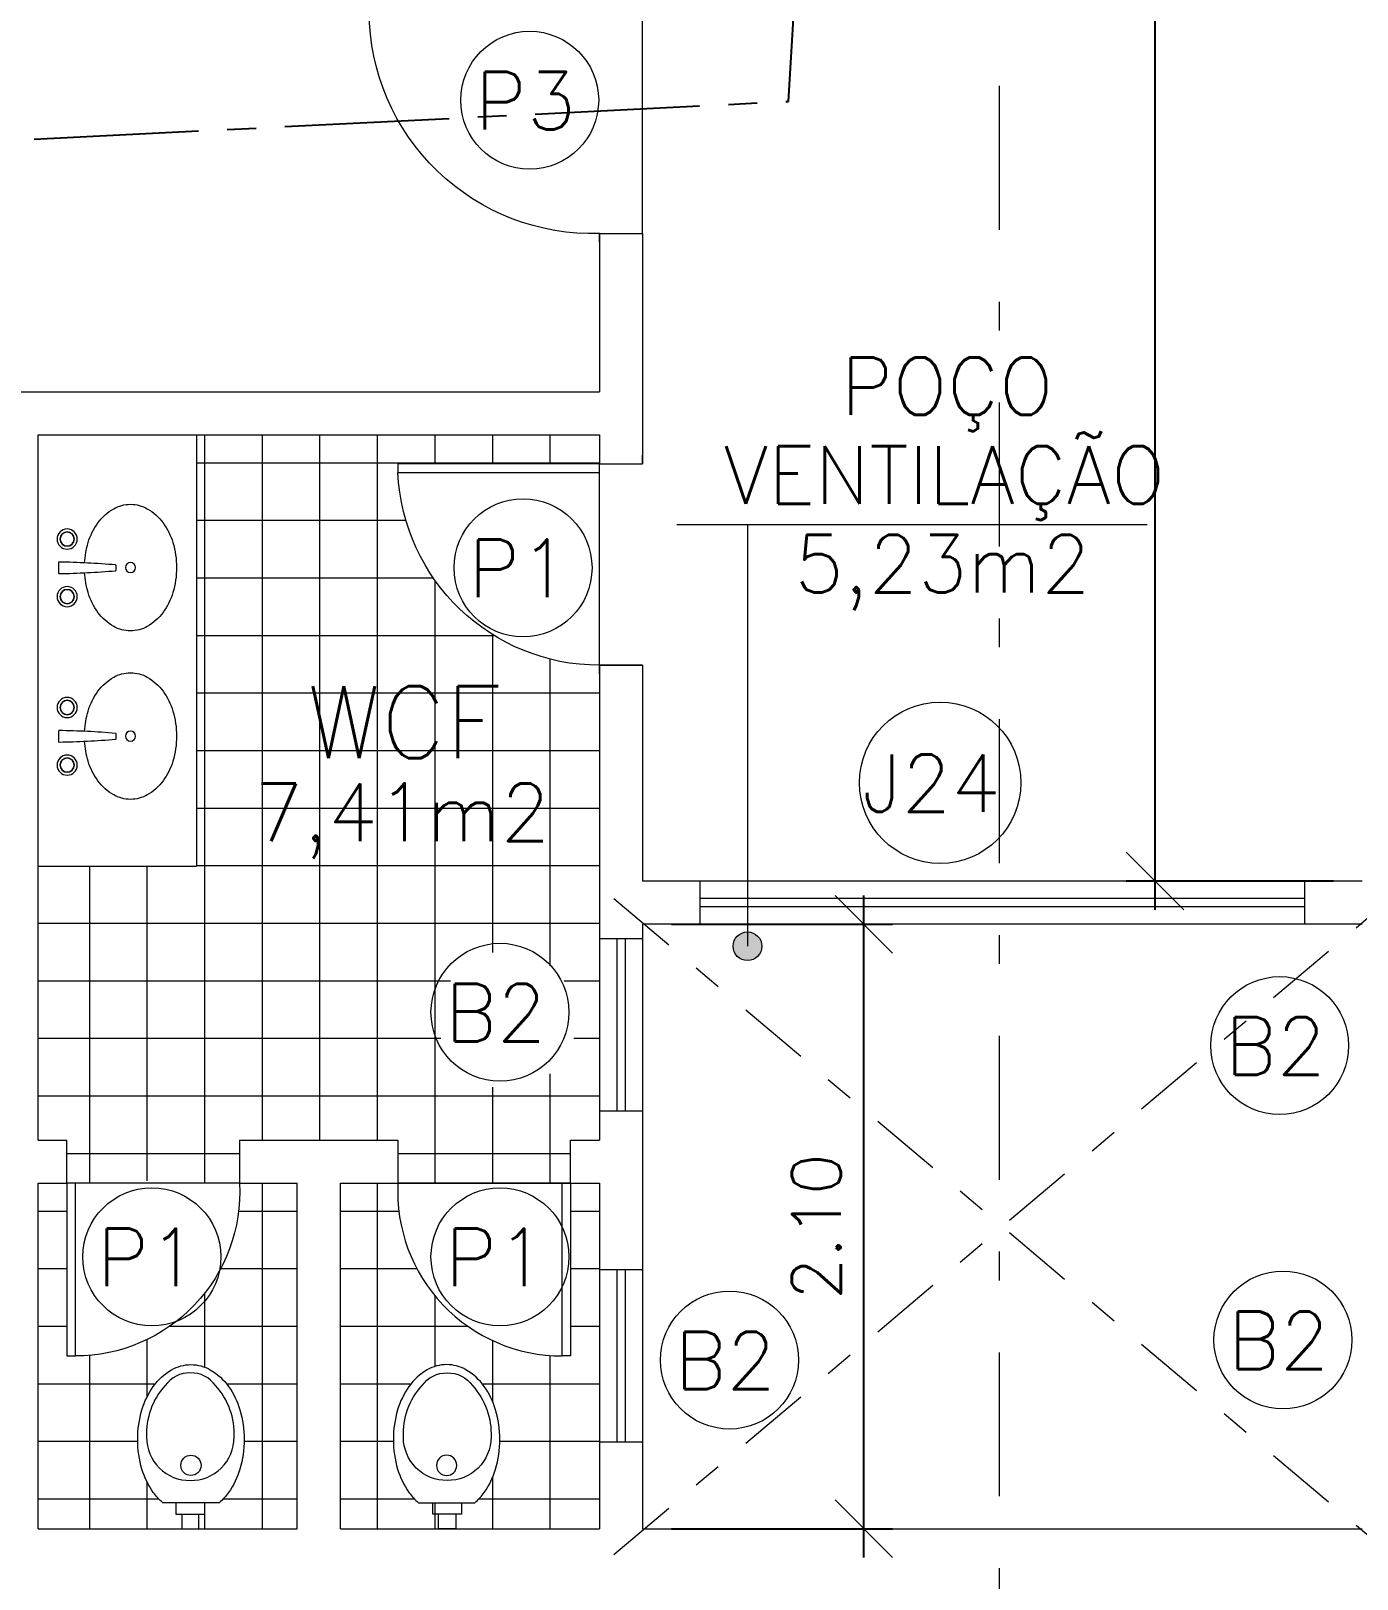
# Model space of a CAD drawing. Header units: millimetres. Extents: x 521 to 1055, y 261 to 520.
# Drawn here: x 604.94 to 609.54, y 374.32 to 379.7 of the extents above; entities that cross this region are included whole.
import ezdxf
from ezdxf.enums import TextEntityAlignment as Align

# ---------------------------------------------------------------- set-up
doc = ezdxf.new("R2010")
doc.units = ezdxf.units.MM
for name, pattern in [('CENTER2', [28.575000000000003, 19.05, -3.175, 3.175, -3.175]), ('CONTINU', [0]), ('DASHDOT', [1, 0.5, -0.25, 0, -0.25]), ('DASHDOTX2', [2, 1, -0.5, 0, -0.5])]:
    doc.linetypes.add(name, pattern=pattern)
doc.layers.add('0.1', color=8, linetype='Continuous', lineweight=13)
doc.layers.add('ppci', color=8, linetype='Continuous')
doc.styles.add('ROMANS', font='romans')
doc.styles.get("Standard").update_dxf_attribs({"font": 'romans.shx'})
doc.dimstyles.new('Fares Eng - 50', dxfattribs={"dimscale": 2, "dimtxt": 0.085, "dimasz": 0.1, "dimexe": 0.05, "dimexo": 0.05, "dimgap": 0.04, "dimtad": 1, "dimzin": 4, "dimdsep": 46, "dimtxsty": 'ROMANS', "dimblk1": 'OBLIQUE', "dimblk2": 'OBLIQUE', "dimsah": 1, "dimcen": 0.05, "dimdle": 0.05, "dimclrd": 8, "dimclre": 8, "dimclrt": 8, "dimaunit": 1, "dimadec": 0, "dimazin": 0, "dimtfac": 1, "dimtix": 1, "dimtmove": 2, "dimatfit": 0, "dimldrblk": 'OPEN90', "dimfxl": 1, "dimtolj": 1, "dimtzin": 0, "dimarcsym": 0})
pattern_1 = [(0, (-267.8595714196266, 0), (0, 0.2), []), (90, (-267.8595714196266, 0), (-0.2, 1.224606353822377e-17), [])]

# ---------------------------------------------------------------- blocks, each defined once
blk = doc.blocks.new('Cuba')
blk.add_lwpolyline([(0.0007964035890972809, 0.05000000000001137), (-0.007366352336667308, 0.0499999999999925, -0.3896877516864198), (-0.009359223717736526, 0.05183128823838757, -0.01723366479288366), (-0.01917277886242666, 0.247968944425077, -0.4187690770508936), (-0.01717301998914593, 0.25), (0.0007964035890972809, 0.25), (0.01876582716733935, 0.25, -0.4187690770508931), (0.02076558604062009, 0.247968944425077, -0.01723366479288366), (0.01095203089593292, 0.05183128823840271, -0.3896877516864196), (0.008959159514862449, 0.0499999999999925)], format="xyb", close=True)
blk.add_lwpolyline([(-0.01642655458466891, 0.1595521582631534, 0.05959206038068896), (-0.08696014067280601, 0.1471861917011097, 0.08424761497446774), (-0.1555634918610417, 0.1131370849898587, 0.1064685849763624), (-0.2045356555467384, 0.05839934548953352, 0.1301586401875859), (-0.2200000000000006, 0, 0.1301586401875893), (-0.2045356555467384, -0.05839934548953352, 0.1064685849763587), (-0.1555634918610417, -0.1131370849898303, 0.08424761497446792), (-0.08696014067280829, -0.1471861917010813, 0.07328068524213961), (0, -0.1599999999999966, 0.0732806852421363), (0.08696014067280601, -0.1471861917010813, 0.0842476149744677), (0.15556349186104, -0.1131370849898303, 0.1064685849763671), (0.2045356555467367, -0.05839934548950509, 0.1301586401875963), (0.2199999999999989, 0, 0.1301586401875876), (0.2045356555467367, 0.05839934548953352, 0.1064685849763547), (0.15556349186104, 0.1131370849898587, 0.08424761497446004), (0.08696014067280829, 0.1471861917011097, 0.05826802056709933), (0.01801512440569979, 0.1594612693903912, 0.07328068524213464)], format="xyb")
for centre, radius in [((-0.09920359641090386, 0.2199999999999989), 0.035), ((0.1007964035890973, 0.2199999999999989), 0.035), ((0, 0), 0.0175)]:
    blk.add_circle(centre, radius)
at = {"color": 8}
for centre, radius in [((-0.09920359641090386, 0.2199999999999989), 0.025), ((-0.09920359641090386, 0.2199999999999989), 0.024), ((0.1007964035890973, 0.2199999999999989), 0.025), ((0.1007964035890973, 0.2199999999999989), 0.024)]:
    blk.add_circle(centre, radius, dxfattribs=at)
blk = doc.blocks.new('P60')
at = {"color": 252}
blk.add_lwpolyline([(-0.6000000000000227, 0.05960000000008298), (0, 0.05960000000008298), (0, 0.03000000000000114), (-0.6000000000000227, 0.03000000000000114)], close=True, dxfattribs=at)
at = {"color": 8}
blk.add_arc((-0.02886986666674457, 0.05960000000008306), 0.5711301333332781, 87.10253993610587, 180, dxfattribs=at)
blk = doc.blocks.new('Vaso')
for points in [[(0.02999999999997272, -0.04999999999995453), (0.02999999999997272, 0), (-0.02999999999997272, 0), (-0.02999999999997272, -0.04999999999995453)], [(0.04999999999995453, -0.09000000000014552), (0.04999999999995453, -0.04999999999995453), (-0.04999999999995453, -0.04999999999995453), (-0.04999999999995453, -0.09000000000014552)]]:
    blk.add_lwpolyline(points)
for points in [[(0.1828955200001019, -0.3100000000001728, -0.071776), (0.1680402599999979, -0.4129498500001318, -0.083144), (0.128710270000056, -0.4938477600001079, -0.106699), (0.06516211000007388, -0.5518467399999736, -0.132564), (-0.002104480000070907, -0.5700000000001637, -0.132564), (-0.06937106999998832, -0.5518467399999736, -0.106699), (-0.1329192299999704, -0.4938477600001079, -0.083144), (-0.1722492199999124, -0.4129498500001318, -0.071776), (-0.1871044800000163, -0.3100000000001728, -0.071776), (-0.1722492199999124, -0.2070501499999864, -0.083144), (-0.1329192299999704, -0.1261522400000104, -0.060171), (-0.09999999999990905, -0.09000000000014552), (0.09579103999999461, -0.09000000000014552, -0.060171), (0.128710270000056, -0.1261522400000104, -0.083144), (0.1680402599999979, -0.2070501499999864, -0.071776)], [(-0.08763701527800549, -0.4972033683313839, 0.2473999053505774), (0, -0.5413053001348089, 0.2473999053505774), (0.08763701527800549, -0.4972033683313839, 0.1978584598758542), (0.1521044799999345, -0.3175259839795217, 0.4183289460701766), (0, -0.1675407474929216, 0.4183289460701766), (-0.1521044799999345, -0.3175259839795217, 0.1978584598758542)]]:
    blk.add_lwpolyline(points, format="xyb", close=True)
blk.add_circle((-0.002104480000070907, -0.2200259839794398), 0.03525)
blk = doc.blocks.new('P70')
for points in [[(0, 0.760000000000025), (0, 0.7300000000000239), (0.1499999999999986, 0.7300000000000239), (0.1499999999999986, 0.760000000000025)], [(0, 0), (0, 0.03000000000000114), (0.1499999999999986, 0.03000000000000114), (0.1499999999999986, 0)]]:
    blk.add_lwpolyline(points)
blk.add_lwpolyline([(-0.7000000000000227, 0.06000000000008299), (0, 0.06000000000008299), (0, 0.03000000000000114), (-0.7000000000000227, 0.03000000000000114)], close=True)
at = {"color": 8}
blk.add_arc((3.861494457524373e-15, 0.02932835820894858), 0.7006716417910752, 90, 177.4910967546297, dxfattribs=at)
blk = doc.blocks.new('ÁREA')
for p in [(4.97462945148186e-05, 0.003761569252461072), (0, 0)]:
    blk.add_attdef('COMPARTIMENTO', text='', height=0.0025).set_placement(p, align=Align.CENTER)
at = {"color": 1}
for p in [(-4.97462945148186e-05, -0.003761569252461072), (-9.94925890296372e-05, -0.007523138504922144)]:
    blk.add_attdef('ÁREA', text='', height=0.002, dxfattribs=at).set_placement(p, align=Align.CENTER)
blk = doc.blocks.new('_OBLIQUE')
at = {"color": 0, "linetype": 'ByBlock'}
blk.add_line((-0.5, -0.5), (0.5, 0.5), dxfattribs=at)
blk = doc.blocks.new('*D816')
at = {"layer": '0.1', "color": 8, "linetype": 'CONTINU', "lineweight": -2, "transparency": 16777216}
for p, q in [((607.8299794963482, 374.3964883394474), (607.8299794963482, 376.6964883394476)), ((607.1614431933149, 376.5964883394476), (607.9299794963482, 376.5964883394476)), ((607.161443193315, 374.4964883394474), (607.9299794963482, 374.4964883394474))]:
    blk.add_line(p, q, dxfattribs=at)
at = {"layer": 'DEFPOINTS', "color": 0, "linetype": 'CONTINU', "lineweight": -2, "transparency": 16777216}
for p in [(607.0614431933149, 376.5964883394476), (607.8299794963482, 376.5964883394476), (607.061443193315, 374.4964883394474)]:
    blk.add_point(p, dxfattribs=at)
at = {"layer": '0.1', "color": 8, "linetype": 'CONTINU', "lineweight": -2, "transparency": 16777216, "xscale": 0.2, "yscale": 0.2, "zscale": 0.2}
for p, rotation in [((607.8299794963482, 376.5964883394476), 90), ((607.8299794963482, 374.4964883394474), 270)]:
    blk.add_blockref('_OBLIQUE', p, dxfattribs=dict(at, rotation=rotation))
at = {"layer": '0.1', "color": 8, "linetype": 'CONTINU', "transparency": 16777216, "insert": (607.6649794963481, 375.5464883394475), "char_height": 0.17, "attachment_point": 5, "rotation": 90, "style": 'ROMANS'}
blk.add_mtext('\\A1;2.10', dxfattribs=at)
blk = doc.blocks.new('_Open90')
at = {"color": 0, "linetype": 'ByBlock', "lineweight": -2}
for p, q in [((-0.5, 0.5), (0, 0)), ((0, 0), (-1, 0)), ((0, 0), (-0.5, -0.5))]:
    blk.add_line(p, q, dxfattribs=at)
blk = doc.blocks.new('*D782')
at = {"layer": '0.1', "color": 8, "linetype": 'CONTINU', "lineweight": -2, "transparency": 16777216}
for p, q in [((608.8414737362916, 399.8964883394474), (608.8414737362916, 376.6464883394475)), ((609.4614431933152, 399.7964883394474), (608.7414737362916, 399.7964883394474)), ((609.4614431933148, 376.7464883394475), (608.7414737362916, 376.7464883394475))]:
    blk.add_line(p, q, dxfattribs=at)
at = {"layer": 'DEFPOINTS', "color": 0, "linetype": 'CONTINU', "lineweight": -2, "transparency": 16777216}
for p in [(609.5614431933152, 399.7964883394474), (608.8414737362916, 376.7464883394475), (609.5614431933149, 376.7464883394475)]:
    blk.add_point(p, dxfattribs=at)
at = {"layer": '0.1', "color": 8, "linetype": 'CONTINU', "lineweight": -2, "transparency": 16777216, "xscale": 0.2, "yscale": 0.2, "zscale": 0.2}
for p, rotation in [((608.8414737362916, 399.7964883394474), 90), ((608.8414737362916, 376.7464883394475), 270)]:
    blk.add_blockref('_OBLIQUE', p, dxfattribs=dict(at, rotation=rotation))
at = {"layer": '0.1', "color": 8, "linetype": 'CONTINU', "transparency": 16777216, "insert": (608.6764737362915, 388.2714883394475), "char_height": 0.17, "attachment_point": 5, "rotation": 90, "style": 'ROMANS'}
blk.add_mtext('\\A1;23.05', dxfattribs=at)
blk = doc.blocks.new('P80')
for points in [[(0, 0.8600000000001068), (0, 0.8300000000001057), (0.1499999999999986, 0.8300000000001057), (0.1499999999999986, 0.8600000000001068)], [(0, 0), (0, 0.03000000000000114), (0.1499999999999986, 0.03000000000000114), (0.1499999999999986, 0)]]:
    blk.add_lwpolyline(points)
blk.add_lwpolyline([(-0.8000000000000227, 0.06000000000008299), (0, 0.06000000000008299), (0, 0.03000000000000114), (-0.8000000000000227, 0.03000000000000114)], close=True)
at = {"color": 8}
blk.add_arc((-0.02513934576528032, 0.05553438521076377), 0.7748735220644332, 88.14081760279143, 179.6698012135025, dxfattribs=at)

msp = doc.modelspace()

# ---------------------------------------------------------------- hatches: boundary and pattern name
at = {"layer": '0.1', "linetype": 'CONTINU'}
h = msp.add_hatch(dxfattribs=at)
h.set_pattern_fill('_USER', color=8, scale=0.2, style=0, double=1, pattern_type=0)
h.set_pattern_definition(pattern_1)
h.paths.add_polyline_path([(606.0114431933147, 376.6464883394477), (605.8614431933147, 376.6464883394474), (605.8614431933148, 378.2964883394476), (605.5114431933144, 378.2964883394476), (605.5114431933148, 376.7985128161782), (604.9614431933145, 376.7985128161782), (604.9614431933147, 375.8464883394477), (605.0614431933147, 375.8464883394476), (605.0614431933147, 375.6964883394476), (605.2827293082216, 375.6964883394476, -0.1342761816322359), (605.409163523688, 375.6964883394475), (605.6614431933151, 375.6964883394475), (605.661443193315, 375.8464883394475), (606.2114431933147, 375.8464883394476), (606.2114431933146, 375.6964883394476), (606.5178724284756, 375.6964883394476, -0.05348389217240258), (606.5689945323204, 375.6964883394476), (606.8114431933146, 375.6964883394475), (606.8114431933147, 375.8464883394475), (606.9114431933149, 375.8464883394475), (606.9114431933149, 375.9464883394477), (606.9114431933134, 376.5464883394476), (606.9114431933148, 377.4964883394476, -0.4014455578216536), (606.2114431933148, 378.1664883394475), (606.2114431933148, 378.1964883394476), (606.9114431933148, 378.1964883394476), (606.9114431933149, 378.2264883394476), (606.9114431933149, 378.2964883394475), (606.0114431933148, 378.2964883394475)])
h.paths.add_polyline_path([(606.8309314595859, 376.2642250551733, -1), (606.3516437908455, 376.2642250551733, -1)], flags=16)
h.paths.add_polyline_path([(605.8614431933148, 376.6464883394475), (606.0114431933148, 376.6464883394477), (606.0114431933149, 378.2964883394475), (605.8614431933148, 378.2964883394475)], flags=16)
h.paths.add_polyline_path([(605.8127575696952, 377.1109739545981), (606.6520432839809, 377.1109739545981), (606.6520432839809, 377.4859739545981), (605.8127575696952, 377.4859739545981)], flags=8)
h.paths.add_polyline_path([(605.6233866351881, 376.7879000468559), (606.8281485399501, 376.7879000468559), (606.8281485399501, 377.1450429039987), (605.6233866351881, 377.1450429039987)], flags=24)
h.paths.add_polyline_path([(605.8127575696952, 377.1109739545981), (606.6520432839809, 377.1109739545981), (606.6520432839809, 377.4859739545981), (605.8127575696952, 377.4859739545981)], flags=24)
h.paths.add_polyline_path([(605.6233866351881, 376.7879000468559), (606.8281485399501, 376.7879000468559), (606.8281485399501, 377.1450429039987), (605.6233866351881, 377.1450429039987)], flags=8)
h.paths.add_polyline_path([(606.3697270367916, 376.1127127153049), (606.7649651320296, 376.1127127153049), (606.7649651320296, 376.4127127153049), (606.3697270367916, 376.4127127153049)], flags=24)
msp.add_hatch(color=8, dxfattribs=at).paths.add_polyline_path([(607.4756346493433, 376.52007251192, 1), (607.3759569421812, 376.52007251192, 1)])
h = msp.add_hatch(dxfattribs=at)
h.set_pattern_fill('_USER', color=8, scale=0.2, style=0, double=1, pattern_type=0)
h.set_pattern_definition(pattern_1)
h.paths.add_polyline_path([(605.8614431933147, 375.6964883394476), (605.6614431933152, 375.6964883394476, -0.4291040067103731), (605.0910431933153, 375.0964883394475), (605.0614431933153, 375.0964883394475), (605.0614431933152, 375.6964883394476), (605.0314431933152, 375.6964883394476), (604.9614431933147, 375.6964883394475), (604.9614431933148, 374.4964883394475), (605.4601951121559, 374.4964883394475), (605.4601951121559, 374.5464883394475), (605.4401951121558, 374.5464883394475), (605.440195112156, 374.5864883394477), (605.3944040721557, 374.5864883394477, -0.06017304747549186), (605.3614838775881, 374.6226419350665), (605.3614838481641, 374.6226419764197), (605.3614838847095, 374.6226419250578, 1.557330815323099e-06), (605.3614848682539, 374.622640542769, 0.06017094460198466), (605.3944040721558, 374.5864883394477), (605.5901951121558, 374.5864883394477, 0.06017100981517427), (605.6231143467797, 374.6226405859462, 0.08314397838671177), (605.6624443278, 374.7035384746689), (605.6624443426164, 374.7035385249401, -0.0831424269536673), (605.6231153502565, 374.6226419962491), (605.6231153328454, 374.6226419717789, 0.08314236696016576), (605.6624443157768, 374.7035384338749, 0.07177604392442175), (605.6772995921558, 374.806488345166, 0.07177601797375067), (605.6624443231755, 374.9094382199173, 0.08314403573947214), (605.6231143013227, 374.9903361568342, 0.1066991575286601), (605.5595660115105, 375.0483351787864), (605.5595660842029, 375.0483351364695, -0.1066990532164568), (605.6231143013234, 374.990336156834, -0.08314704680946702), (605.662445244106, 374.9094350951878, -0.07177377002933234), (605.6772995921558, 374.8064883452214, -0.0717737761307092), (605.6624452448708, 374.7035415863024, -0.08314542250176067), (605.6231153216926, 374.6226419561045, -0.06017307925051337), (605.5901951121557, 374.5864883394477), (605.5401951121557, 374.5864883394477), (605.5401951121556, 374.5464883394475), (605.5201951121556, 374.5464883394474), (605.5201951121559, 374.4964883394475), (605.8614431933149, 374.4964883394475)])
edge = h.paths.add_edge_path(flags=17)
edge.add_arc((605.6714602302724, 374.8064880890473), 0.3641606381167727, 163.5782748653673, 179.999960602859, ccw=False)
edge.add_arc((605.5833846889869, 374.8324460039589), 0.2723395385858779, 144.5667168692639, 163.5781902089613, ccw=False)
edge.add_arc((605.5276057303952, 374.872134854788), 0.2038815434230515, 120.2052823623753, 144.56672184459, ccw=False)
edge.add_arc((605.4922995778271, 374.9327841714046), 0.1337041680431426, 89.99999385975178, 120.2053114872979, ccw=False)
edge.add_arc((605.4922996064845, 374.932784171405), 0.1337041680427554, 59.79468851265841, 90.00000614019962, ccw=False)
edge.add_arc((605.4569934539163, 374.872134854788), 0.2038815434230601, 35.433278155409994, 59.79471763762467, ccw=False)
edge.add_arc((605.4012144953246, 374.8324460039589), 0.2723395385858707, 16.42180979103881, 35.43328313073607, ccw=False)
edge.add_arc((605.3131389540391, 374.8064880890473), 0.3641606381167788, 3.939714088119217e-05, 16.42172513463271, ccw=False)
edge.add_arc((605.3131389540383, 374.8064885898481), 0.3641606381175685, 343.57827486538554, 359.9999606028769, ccw=False)
edge.add_arc((605.4012144953246, 374.7805306749364), 0.2723395385858779, 324.5667168692639, 343.5781902089613, ccw=False)
edge.add_arc((605.456992310731, 374.7408429171219), 0.2038831085606229, 310.79308703992695, 324.56665782429025, ccw=False)
edge.add_line((605.5901951121557, 374.5864883394477), (605.3944040721558, 374.5864883394477))
edge.add_arc((605.5276068735805, 374.7408429171219), 0.2038831085606259, 215.4333421757097, 229.206912960073, ccw=False)
edge.add_arc((605.5833846889869, 374.7805306749364), 0.2723395385858707, 196.4218097910387, 215.4332831307361, ccw=False)
edge.add_arc((605.6714602302732, 374.8064885898481), 0.3641606381175744, 180.0000393971231, 196.4217251346145, ccw=False)
edge = h.paths.add_edge_path(flags=16)
edge.add_arc((605.4922995921559, 374.716514323427), 0.03525, 0, 360)
h = msp.add_hatch(dxfattribs=at)
h.set_pattern_fill('_USER', color=8, scale=0.2, style=0, double=1, pattern_type=0)
h.set_pattern_definition(pattern_1)
h.paths.add_polyline_path([(606.9114431933141, 375.3964883394477), (606.9114431933148, 375.6964883394476), (606.8114431933144, 375.6964883394476), (606.8114431933143, 375.0964883394475), (606.7818431933142, 375.0964883394475, -0.4291040067103419), (606.2114431933143, 375.6964883394476), (606.0114431933147, 375.6964883394476), (606.0114431933149, 374.4964883394475), (606.3526912744736, 374.4964883394475), (606.3526912744737, 374.5464883394475), (606.4126912744738, 374.5464883394476), (606.4126912744737, 374.4964883394475), (606.9114431933145, 374.4964883394475), (606.9114431933148, 374.7964883394476)])
h.paths.add_polyline_path([(606.5507324457777, 374.9094350973807, 3.053353364437232e-06), (606.5507315054588, 374.9094382878941, -2.268745521185658e-06), (606.5507324397156, 374.9094351179501, 3.014827957076245e-06), (606.5507315112609, 374.9094382682075, -2.298257182004493e-06), (606.55073245767, 374.909435057029)], flags=0)
h.paths.add_polyline_path([(606.4158367944736, 374.716514323427, -1), (606.3453367944736, 374.716514323427, -1)], flags=0)
edge = h.paths.add_edge_path(flags=16)
edge.add_arc((606.2014261563571, 374.8064880890473), 0.3641606381167727, 3.939714095343596e-05, 16.42172513463274)
edge.add_arc((606.2895016976425, 374.8324460039589), 0.2723395385858779, 16.4218097910387, 35.43328313073609)
edge.add_arc((606.3452806562343, 374.872134854788), 0.2038815434230515, 35.43327815540997, 59.79471763762466)
edge.add_arc((606.3805868088024, 374.9327841714046), 0.1337041680431426, 59.79468851270207, 90.00000614024825)
edge.add_arc((606.380586780145, 374.932784171405), 0.1337041680427554, 89.99999385980047, 120.2053114873416)
edge.add_arc((606.4158929327132, 374.872134854788), 0.2038815434230601, 120.2052823623753, 144.56672184459)
edge.add_arc((606.4716718913049, 374.8324460039589), 0.2723395385858707, 144.5667168692639, 163.5781902089613)
edge.add_arc((606.5597474325904, 374.8064880890473), 0.3641606381167788, 163.5782748653673, 179.999960602859)
edge.add_arc((606.5597474325912, 374.8064885898481), 0.3641606381175685, 180.0000393971231, 196.4217251346145)
edge.add_arc((606.4716718913049, 374.7805306749364), 0.2723395385858779, 196.4218097910387, 215.4332831307361)
edge.add_arc((606.4158940758984, 374.7408429171219), 0.2038831085606229, 215.4333421757097, 229.206912960073)
edge.add_line((606.2826912744738, 374.5864883394477), (606.4784823144737, 374.5864883394477))
edge.add_arc((606.345279513049, 374.7408429171219), 0.2038831085606259, 310.7930870399269, 324.5666578242902)
edge.add_arc((606.2895016976425, 374.7805306749364), 0.2723395385858707, 324.5667168692639, 343.5781902089612)
edge.add_arc((606.2014261563563, 374.8064885898481), 0.3641606381175744, 343.5782748653855, 359.9999606028769)

# ---------------------------------------------------------------- linework, layer by layer
at = {"layer": '0.1', "color": 8, "linetype": 'DASHDOTX2', "ltscale": 0.5}
msp.add_line((608.3006421346741, 424.608919363001), (608.3006421346741, 371.6874650096577), dxfattribs=at)
at = {"layer": '0.1', "color": 8, "linetype": 'CONTINU'}
for p, q in [((607.0614431933147, 378.9964883394476), (607.061443193315, 379.7964883394476)), ((606.911443193315, 377.4964883394476), (606.9114431933151, 378.1964883394476)), ((608.8148561326013, 377.9836315145878), (607.1799952320391, 377.9836315145878)), ((607.4257957957623, 377.9836315145878), (607.4257957957623, 376.52007251192)), ((609.3614431933148, 376.7464883394475), (607.2614431933151, 376.7464883394491)), ((609.3614431933148, 376.6864883394475), (607.2614431933151, 376.6864883394491)), ((609.3614431933148, 376.6564883394475), (607.261443193315, 376.6564883394475)), ((609.3614431933148, 376.5964883394475), (607.261443193315, 376.5964883394475)), ((606.9114431933134, 376.5464883394476), (606.911443193313, 375.9464883394478)), ((606.9714431933132, 376.5464883394476), (606.971443193313, 375.9464883394478)), ((607.0014431933146, 376.5464883394475), (607.0014431933146, 375.9464883394477)), ((607.0614431933143, 376.5464883394475), (607.0614431933146, 375.9464883394477)), ((605.661443193315, 375.6964883394476), (605.0614431933149, 375.6964883394476)), ((605.6614431933152, 375.6964883394475), (605.0614431933152, 375.6964883394476)), ((606.8114431933146, 375.6964883394475), (606.2114431933146, 375.6964883394475)), ((606.2114431933143, 375.6964883394475), (606.8114431933143, 375.6964883394476)), ((606.9114431933141, 375.3964883394477), (606.9114431933136, 374.7964883394478)), ((606.9714431933139, 375.3964883394477), (606.9714431933137, 374.7964883394478)), ((607.0014431933153, 375.3964883394476), (607.0014431933153, 374.7964883394477)), ((607.061443193315, 375.3964883394476), (607.0614431933153, 374.7964883394477))]:
    msp.add_line(p, q, dxfattribs=at)
at = {"layer": '0.1', "color": 7}
for p, q in [((606.9114431933148, 378.9964883394475), (607.0614431933147, 378.9964883394476)), ((606.9114431933149, 378.9964883394475), (606.911443193315, 378.4464883394476)), ((607.0614431933147, 378.9964883394475), (607.0614431933149, 378.1964883394476)), ((603.7614431933141, 378.4464883394476), (606.9114431933149, 378.4464883394476)), ((604.9614431933144, 378.2964883394476), (606.9114431933149, 378.2964883394475)), ((604.9614431933146, 375.8464883394476), (604.9614431933142, 378.2964883394475)), ((606.911443193315, 378.2964883394476), (606.9114431933148, 378.1964883394476)), ((606.911443193315, 378.1964883394476), (607.0614431933149, 378.1964883394476)), ((607.0614431933149, 377.4964883394475), (606.911443193315, 377.4964883394476)), ((606.9114431933148, 377.4964883394476), (606.9114431933149, 376.5464883394476)), ((607.0614431933149, 377.4964883394475), (607.0614431933147, 376.7464883394476)), ((607.261443193315, 376.7464883394476), (607.0614431933149, 376.7464883394476)), ((607.261443193315, 376.5964883394475), (607.2614431933151, 376.7464883394475)), ((609.5614431933149, 376.7464883394475), (609.361443193315, 376.7464883394475)), ((609.3614431933148, 376.7464883394475), (609.3614431933148, 376.5964883394476)), ((607.261443193315, 376.5964883394476), (607.0614431933149, 376.5964883394476)), ((607.0614431933147, 376.5964883394476), (607.0614431933147, 376.5464883394476)), ((609.5614431933149, 376.5964883394475), (609.361443193315, 376.5964883394475)), ((606.9114431933148, 376.5464883394476), (607.0614431933149, 376.5464883394476)), ((607.0614431933146, 375.9464883394477), (606.9114431933148, 375.9464883394476)), ((606.9114431933149, 375.9464883394477), (606.9114431933149, 375.8464883394476)), ((607.0614431933146, 375.9464883394477), (607.061443193315, 375.3964883394476)), ((604.9614431933146, 375.8464883394475), (605.0614431933149, 375.8464883394476)), ((605.0614431933147, 375.6964883394476), (605.0614431933149, 375.8464883394476)), ((605.661443193315, 375.8464883394475), (605.661443193315, 375.6964883394476)), ((605.6614431933148, 375.8464883394475), (606.2114431933147, 375.8464883394475)), ((606.2114431933147, 375.8464883394475), (606.2114431933146, 375.6964883394475)), ((606.8114431933146, 375.6964883394475), (606.8114431933146, 375.8464883394475)), ((606.8114431933147, 375.8464883394475), (606.9114431933148, 375.8464883394475)), ((604.9614431933148, 374.4964883394476), (604.9614431933147, 375.6964883394475)), ((604.9614431933147, 375.6964883394475), (605.0614431933149, 375.6964883394476)), ((605.6614431933148, 375.6964883394476), (605.8614431933148, 375.6964883394476)), ((605.8614431933148, 374.4964883394476), (605.8614431933148, 375.6964883394476)), ((606.0114431933148, 374.4964883394476), (606.0114431933148, 375.6964883394476)), ((606.0114431933148, 375.6964883394476), (606.2114431933146, 375.6964883394476)), ((606.8114431933147, 375.6964883394476), (606.9114431933148, 375.6964883394476)), ((606.9114431933149, 375.6964883394476), (606.9114431933148, 375.3964883394476)), ((606.911443193315, 375.3964883394476), (607.0614431933149, 375.3964883394476)), ((607.0614431933146, 374.7964883394476), (606.9114431933149, 374.7964883394476)), ((606.9114431933148, 374.7964883394476), (606.9114431933147, 374.4964883394475)), ((607.0614431933149, 374.7964883394476), (607.0614431933149, 374.4964883394475)), ((604.961443193315, 374.4964883394475), (605.8614431933148, 374.4964883394475)), ((606.0114431933147, 374.4964883394475), (606.9114431933145, 374.4964883394474)), ((607.061443193315, 374.4964883394474), (609.5614431933149, 374.4964883394474))]:
    msp.add_line(p, q, dxfattribs=at)
at = {"layer": '0.1', "color": 8}
for p, q in [((605.5114431933143, 378.2964883394475), (605.5114431933147, 376.7985128161781)), ((604.9614431933147, 376.7985128161781), (605.5114431933144, 376.7985128161781))]:
    msp.add_line(p, q, dxfattribs=at)
at = {"layer": '0.1', "color": 8, "linetype": 'DASHDOT', "ltscale": 0.5}
for p, q in [((606.9614431933148, 376.6864883394476), (609.6614431933149, 374.4064883394477)), ((606.9614431933148, 374.4064883394475), (609.6614431933148, 376.6864883394476))]:
    msp.add_line(p, q, dxfattribs=at)
at = {"layer": '0.1', "color": 8}
for centre, radius in [((606.669251628565, 379.459456137991), 0.2396438343701963), ((606.6460807164649, 377.8347699434639), 0.2396438343701963), ((608.0954444993055, 377.0881394871418), 0.2803832862131297), ((606.5659192440255, 376.2906570827874), 0.2396438343701963), ((609.2748227700841, 376.1748592011172), 0.2396438343701963), ((605.3564700532384, 375.4408394638936), 0.2396438343701963), ((606.5659192440255, 375.4408394638936), 0.2396438343701963), ((609.2861973482883, 375.152066696646), 0.2396438343701963), ((607.3633570693476, 375.0823231412226), 0.2396438343701963)]:
    msp.add_circle(centre, radius, dxfattribs=at)
at = {"layer": '0.1', "color": 8, "linetype": 'CONTINU'}
msp.add_circle((607.4257957957623, 376.52007251192), 0.04983885358103635, dxfattribs=at)
at = {"layer": 'ppci', "color": 10, "linetype": 'CENTER2', "lineweight": -2, "ltscale": 0.03}
msp.add_lwpolyline([(600.5614431933159, 374.4964883394485), (603.2071001132323, 379.2369382902855), (607.5686382962317, 379.4555830899858), (608.837383193661, 400.5214731334636), (617.5024625792835, 402.382447342752), (618.0198267205046, 404.439774211178), (620.6021311096972, 404.6698839544318), (620.7726128115125, 405.0964883394477)], dxfattribs=at)

# ---------------------------------------------------------------- block references
at = {"layer": '0.1', "color": 8, "xscale": -1}
for name, p, rotation in [('P80', (606.9114431933151, 379.8264883394478), 180), ('P70', (606.9114431933149, 378.2264883394476), 180), ('Cuba', (605.282296650095, 377.8355807903234), 90), ('Cuba', (605.282296650095, 377.2502791606119), 90), ('P60', (605.0314431933152, 375.6964883394476), 270), ('Vaso', (606.3826912744737, 374.4964883394476), 180)]:
    msp.add_blockref(name, p, dxfattribs=dict(at, rotation=rotation))
at = {"layer": '0.1', "color": 8}
ref = msp.add_blockref('ÁREA', (608.1171037968546, 378.3456327498859), dxfattribs=dict(at, xscale=133.3333333333333, yscale=133.3333333333333, zscale=133.3333333333333))
ref.add_attrib('COMPARTIMENTO', 'POÇO', dxfattribs={"layer": '0', "color": 1, "height": 0.2}).set_placement((608.1195165314815, 378.3661308841316), align=Align.CENTER)
ref.add_attrib('ÁREA', 'VENTILAÇÃO', dxfattribs={"layer": '0', "color": 1, "height": 0.2}).set_placement((608.1104709575856, 378.0576778897628), align=Align.CENTER)
ref.add_attrib('ÁREA', '5,23m2', dxfattribs={"layer": '0', "color": 1, "height": 0.2}).set_placement((608.1038381183176, 377.7489039287528), align=Align.CENTER)
ref = msp.add_blockref('ÁREA', (606.2324004268381, 377.1734739545981), dxfattribs=dict(at, xscale=133.3333333333333, yscale=133.3333333333333, zscale=133.3333333333333))
ref.add_attrib('COMPARTIMENTO', 'WCF', dxfattribs={"layer": '0', "color": 3, "height": 0.25}).set_placement((606.2324004268381, 377.1734739545981), align=Align.CENTER)
ref.add_attrib('ÁREA', '7,41m2', dxfattribs={"layer": '0', "color": 1, "height": 0.2}).set_placement((606.2257675875691, 376.8855190944749), align=Align.CENTER)
for name, p, rotation in [('P60', (606.8414431933143, 375.6964883394476), 90), ('Vaso', (605.4901951121558, 374.4964883394476), 180)]:
    msp.add_blockref(name, p, dxfattribs=dict(at, rotation=rotation))

# ---------------------------------------------------------------- texts
for s, p in [('P3', (606.4786434210932, 379.3579437981226)), ('P1', (606.4554725089931, 377.7332576035956)), ('J24', (607.8246529508127, 376.9866271472735)), ('B2', (606.3753110365537, 376.1891447429191)), ('B2', (609.0842145626124, 376.0733468612489)), ('P1', (605.1658618457666, 375.3393271240252)), ('P1', (606.3753110365537, 375.3393271240252)), ('B2', (609.0955891408165, 375.0505543567776)), ('B2', (607.1727488618758, 374.9808108013542))]:
    msp.add_text(s, height=0.2, dxfattribs=at).set_placement(p)

# ---------------------------------------------------------------- dimensions: what is measured, and where the dimension line sits
at = {"layer": '0.1', "color": 8, "linetype": 'CONTINU'}
for base, p1, p2, picture, middle in [((608.8414737362916, 376.7464883394475), (609.5614431933152, 399.7964883394474), (609.5614431933149, 376.7464883394475), '*D782', (608.6764737362915, 388.2714883394475)), ((607.8299794963482, 376.5964883394476), (607.061443193315, 374.4964883394474), (607.0614431933149, 376.5964883394476), '*D816', (607.6649794963481, 375.5464883394475))]:
    dim = msp.add_linear_dim(base=base, p1=p1, p2=p2, angle=90, dimstyle='Fares Eng - 50', dxfattribs=at)
    dim.commit()
    dim.dimension.update_dxf_attribs({"geometry": picture, "text_midpoint": middle})

doc.saveas('drawing.dxf')
